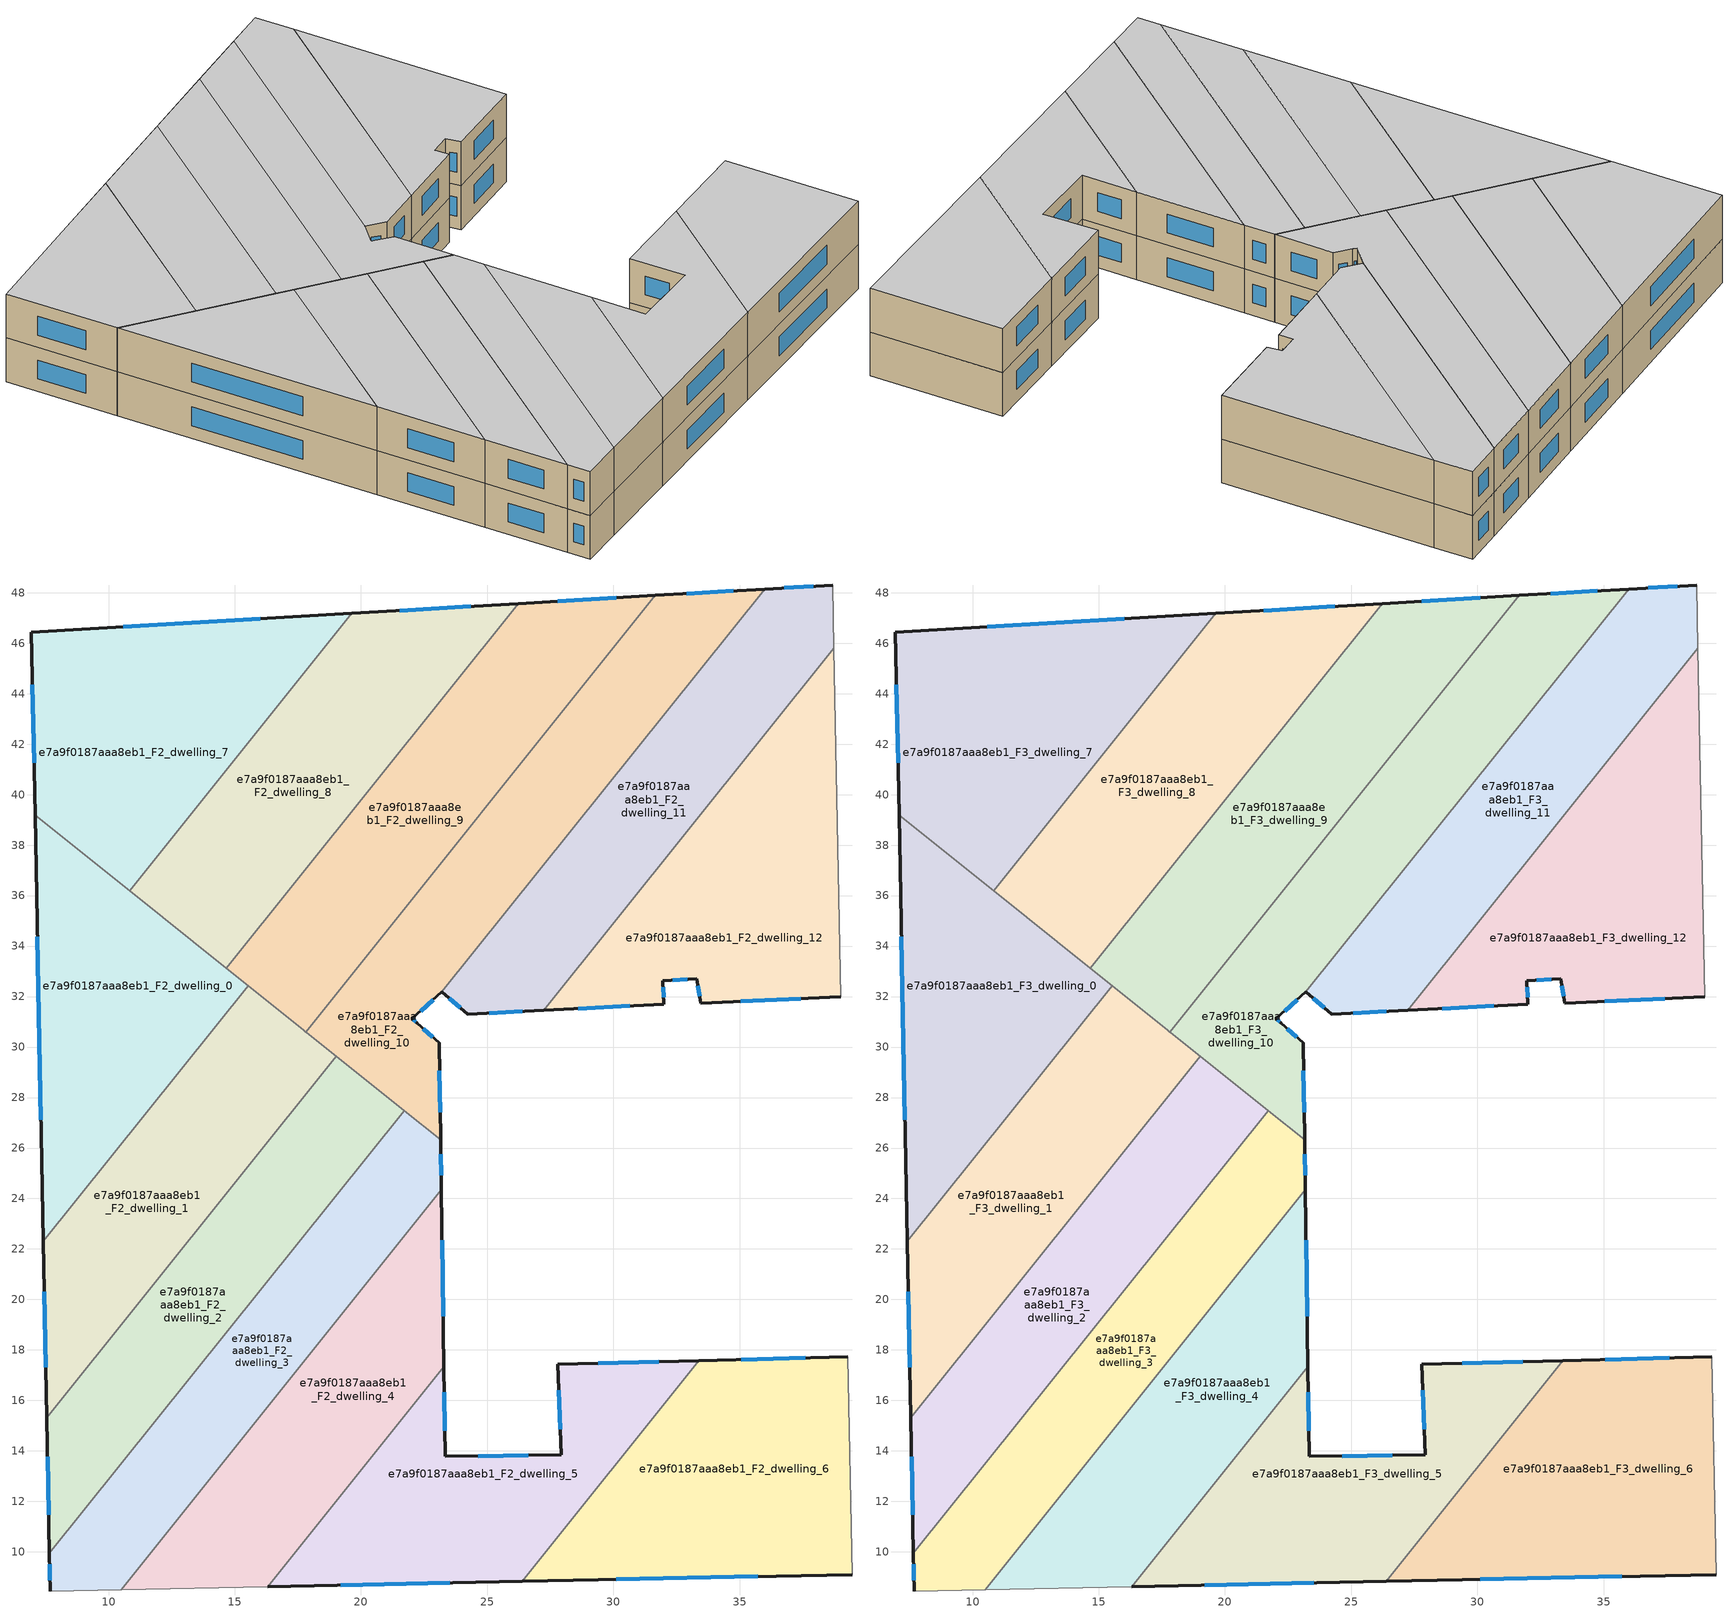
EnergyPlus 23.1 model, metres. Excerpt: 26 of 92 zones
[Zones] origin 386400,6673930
e7a9f0187aaa8eb1_F2_dwelling_0
 floor to e7a9f0187aaa8eb1_F1_dwelling_0 (EU_floor_Construction): 15.53,32.43 7.42,22.3 7.09,39.19 z6
 wall outside (EU_wall_Construction): 7.09,39.19 7.42,22.3 z6:9
 wall to e7a9f0187aaa8eb1_F2_dwelling_1 (EU_wall_Construction): 7.42,22.3 15.53,32.43 z6:9
 wall to e7a9f0187aaa8eb1_F2_dwelling_8 (EU_wall_Construction): 14.67,33.12 10.84,36.18 z6:9
 wall to e7a9f0187aaa8eb1_F2_dwelling_7 (EU_wall_Construction): 10.84,36.18 7.09,39.19 z6:9
 wall to e7a9f0187aaa8eb1_F2_dwelling_9 (EU_wall_Construction): 15.53,32.43 14.67,33.12 z6:9
 window (EU_Window_Construction): 7.18,34.36 7.33,27.13 z6.86:8.14
e7a9f0187aaa8eb1_F2_dwelling_1
 floor to e7a9f0187aaa8eb1_F1_dwelling_1 (EU_floor_Construction): 19.02,29.63 7.56,15.31 7.42,22.3 15.53,32.43 z6
 wall outside (EU_wall_Construction): 7.42,22.3 7.56,15.31 z6:9
 wall to e7a9f0187aaa8eb1_F2_dwelling_2 (EU_wall_Construction): 7.56,15.31 19.02,29.63 z6:9
 wall to e7a9f0187aaa8eb1_F2_dwelling_9 (EU_wall_Construction): 17.82,30.6 17.74,30.66 15.53,32.43 z6:9
 wall to e7a9f0187aaa8eb1_F2_dwelling_10 (EU_wall_Construction): 19.02,29.63 17.86,30.56 17.82,30.59 z6:9
 window (EU_Window_Construction): 7.46,20.3 7.52,17.31 z6.86:8.14
e7a9f0187aaa8eb1_F2_dwelling_10
 floor to e7a9f0187aaa8eb1_F1_dwelling_10 (EU_floor_Construction): 35.99,48.15 23.21,32.18 22.02,31.13 22.22,30.95 23.1,30.17 23.15,26.33 17.86,30.56 17.82,30.59 31.67,47.89 z6
 wall outside (EU_wall_Construction): 35.99,48.15 31.67,47.89 / 23.15,26.33 23.1,30.17 22.22,30.95 22.02,31.13 23.21,32.18 z6:9
 wall to e7a9f0187aaa8eb1_F2_dwelling_9 (EU_wall_Construction): 31.67,47.89 17.82,30.59 z6:9
 wall to e7a9f0187aaa8eb1_F2_dwelling_11 (EU_wall_Construction): 23.21,32.18 35.99,48.15 z6:9
 wall to e7a9f0187aaa8eb1_F2_dwelling_2 (EU_wall_Construction): 19.02,29.63 21.71,27.49 z6:9
 wall to e7a9f0187aaa8eb1_F2_dwelling_3 (EU_wall_Construction): 21.71,27.48 23.15,26.33 z6:9
 window (EU_Window_Construction): 34.76,48.07 32.9,47.96 / 22.36,31.43 22.87,31.88 / 22.16,31 22.08,31.07 / 22.85,30.39 22.47,30.72 / 23.14,27.42 23.11,29.07 z6.86:8.14
e7a9f0187aaa8eb1_F2_dwelling_11
 floor to e7a9f0187aaa8eb1_F1_dwelling_11 (EU_floor_Construction): 38.69,48.3 38.74,45.81 27.25,31.46 24.22,31.3 23.21,32.18 35.99,48.15 z6
 wall outside (EU_wall_Construction): 38.69,48.3 35.99,48.15 / 23.21,32.18 24.22,31.3 27.25,31.46 z6:9
 wall adiabatic (EU_wall_Construction): 38.74,45.81 38.69,48.3 z6:9
 wall to e7a9f0187aaa8eb1_F2_dwelling_12 (EU_wall_Construction): 27.25,31.46 38.74,45.81 z6:9
 window (EU_Window_Construction): 37.92,48.26 36.76,48.19 / 25.09,31.34 26.38,31.41 / 23.5,31.93 23.93,31.55 z6.86:8.14
e7a9f0187aaa8eb1_F2_dwelling_12
 floor to e7a9f0187aaa8eb1_F1_dwelling_12 (EU_floor_Construction): 38.74,45.81 39.01,31.98 33.46,31.74 33.3,32.7 31.97,32.63 32,31.7 27.25,31.46 z6
 wall outside (EU_wall_Construction): 27.25,31.46 32,31.7 31.97,32.63 33.3,32.7 33.46,31.74 39.01,31.98 z6:9
 wall adiabatic (EU_wall_Construction): 39.01,31.98 38.74,45.81 z6:9
 window (EU_Window_Construction): 28.61,31.53 30.64,31.63 / 35.05,31.81 37.42,31.91 / 33.35,32.43 33.42,32.02 / 32.35,32.65 32.92,32.68 / 31.99,31.97 31.98,32.36 z6.86:8.14
e7a9f0187aaa8eb1_F2_dwelling_2
 floor to e7a9f0187aaa8eb1_F1_dwelling_2 (EU_floor_Construction): 21.71,27.49 7.66,9.94 7.56,15.31 19.02,29.63 z6
 wall outside (EU_wall_Construction): 7.56,15.31 7.66,9.94 z6:9
 wall to e7a9f0187aaa8eb1_F2_dwelling_3 (EU_wall_Construction): 7.66,9.94 21.71,27.49 z6:9
 window (EU_Window_Construction): 7.59,13.77 7.63,11.47 z6.86:8.14
e7a9f0187aaa8eb1_F2_dwelling_3
 floor to e7a9f0187aaa8eb1_F1_dwelling_3 (EU_floor_Construction): 23.15,26.33 23.18,24.34 10.5,8.51 7.69,8.45 7.66,9.94 21.71,27.49 z6
 wall outside (EU_wall_Construction): 23.18,24.34 23.15,26.33 / 7.66,9.94 7.69,8.45 z6:9
 wall to e7a9f0187aaa8eb1_F2_dwelling_4 (EU_wall_Construction): 10.5,8.51 23.18,24.34 z6:9
 wall adiabatic (EU_wall_Construction): 7.69,8.45 10.5,8.51 z6:9
 window (EU_Window_Construction): 23.17,24.91 23.16,25.76 / 7.67,9.51 7.68,8.88 z6.86:8.14
e7a9f0187aaa8eb1_F2_dwelling_4
 floor to e7a9f0187aaa8eb1_F1_dwelling_4 (EU_floor_Construction): 23.18,24.34 23.29,17.34 16.31,8.63 10.5,8.51 z6
 wall outside (EU_wall_Construction): 23.29,17.34 23.18,24.34 z6:9
 wall to e7a9f0187aaa8eb1_F2_dwelling_5 (EU_wall_Construction): 16.31,8.63 23.29,17.34 z6:9
 wall adiabatic (EU_wall_Construction): 10.5,8.51 16.31,8.63 z6:9
 window (EU_Window_Construction): 23.26,19.34 23.21,22.34 z6.86:8.14
e7a9f0187aaa8eb1_F2_dwelling_5
 floor to e7a9f0187aaa8eb1_F1_dwelling_5 (EU_floor_Construction): 33.39,17.58 26.39,8.83 16.31,8.63 23.29,17.34 23.34,13.78 27.93,13.84 27.8,17.42 z6
 wall outside (EU_wall_Construction): 16.31,8.63 26.39,8.83 / 33.39,17.58 27.8,17.42 27.93,13.84 23.34,13.78 23.29,17.34 z6:9
 wall to e7a9f0187aaa8eb1_F2_dwelling_6 (EU_wall_Construction): 26.39,8.83 33.39,17.58 z6:9
 window (EU_Window_Construction): 19.19,8.69 23.51,8.77 / 23.33,14.8 23.3,16.32 / 26.62,13.82 24.65,13.8 / 27.84,16.4 27.89,14.86 / 31.79,17.53 29.4,17.47 z6.86:8.14
e7a9f0187aaa8eb1_F2_dwelling_6
 floor to e7a9f0187aaa8eb1_F1_dwelling_6 (EU_floor_Construction): 39.29,17.73 39.46,9.1 26.39,8.83 33.39,17.58 z6
 wall outside (EU_wall_Construction): 26.39,8.83 39.46,9.1 / 39.29,17.73 33.39,17.58 z6:9
 wall adiabatic (EU_wall_Construction): 39.46,9.1 39.29,17.73 z6:9
 window (EU_Window_Construction): 30.12,8.91 35.72,9.03 / 37.6,17.69 35.07,17.62 z6.86:8.14
e7a9f0187aaa8eb1_F2_dwelling_7
 floor to e7a9f0187aaa8eb1_F1_dwelling_7 (EU_floor_Construction): 19.65,47.18 10.84,36.18 7.09,39.19 6.95,46.43 z6
 wall outside (EU_wall_Construction): 19.65,47.18 6.95,46.43 7.09,39.19 z6:9
 wall to e7a9f0187aaa8eb1_F2_dwelling_8 (EU_wall_Construction): 10.84,36.18 19.65,47.18 z6:9
 window (EU_Window_Construction): 6.99,44.36 7.05,41.26 / 16.02,46.97 10.58,46.65 z6.86:8.14
e7a9f0187aaa8eb1_F2_dwelling_8
 floor to e7a9f0187aaa8eb1_F1_dwelling_8 (EU_floor_Construction): 26.24,47.57 14.67,33.12 10.84,36.18 19.65,47.18 z6
 wall outside (EU_wall_Construction): 26.24,47.57 19.65,47.18 z6:9
 wall to e7a9f0187aaa8eb1_F2_dwelling_9 (EU_wall_Construction): 14.67,33.12 26.24,47.57 z6:9
 window (EU_Window_Construction): 24.35,47.46 21.53,47.29 z6.86:8.14
e7a9f0187aaa8eb1_F2_dwelling_9
 floor to e7a9f0187aaa8eb1_F1_dwelling_9 (EU_floor_Construction): 31.67,47.89 17.82,30.59 17.74,30.66 14.67,33.12 26.24,47.57 z6
 wall outside (EU_wall_Construction): 31.67,47.89 26.24,47.57 z6:9
 window (EU_Window_Construction): 30.12,47.8 27.79,47.66 z6.86:8.14
e7a9f0187aaa8eb1_F3_dwelling_0
 floor to e7a9f0187aaa8eb1_F2_dwelling_0 (EU_floor_Construction): 15.53,32.43 7.42,22.3 7.09,39.19 z9
 wall outside (EU_wall_Construction): 7.09,39.19 7.42,22.3 z9:12
 wall to e7a9f0187aaa8eb1_F3_dwelling_1 (EU_wall_Construction): 7.42,22.3 15.53,32.43 z9:12
 wall to e7a9f0187aaa8eb1_F3_dwelling_8 (EU_wall_Construction): 14.67,33.12 10.84,36.18 z9:12
 wall to e7a9f0187aaa8eb1_F3_dwelling_7 (EU_wall_Construction): 10.84,36.18 7.09,39.19 z9:12
 wall to e7a9f0187aaa8eb1_F3_dwelling_9 (EU_wall_Construction): 15.53,32.43 14.67,33.12 z9:12
 window (EU_Window_Construction): 7.18,34.36 7.33,27.13 z9.86:11.14
 ceiling to e7a9f0187aaa8eb1_F4_dwelling_0 (EU_floor_Construction): 7.42,22.3 15.53,32.43 7.09,39.19 z12
e7a9f0187aaa8eb1_F3_dwelling_1
 floor to e7a9f0187aaa8eb1_F2_dwelling_1 (EU_floor_Construction): 19.02,29.63 7.56,15.31 7.42,22.3 15.53,32.43 z9
 wall outside (EU_wall_Construction): 7.42,22.3 7.56,15.31 z9:12
 wall to e7a9f0187aaa8eb1_F3_dwelling_2 (EU_wall_Construction): 7.56,15.31 19.02,29.63 z9:12
 wall to e7a9f0187aaa8eb1_F3_dwelling_9 (EU_wall_Construction): 17.82,30.6 17.74,30.66 15.53,32.43 z9:12
 wall to e7a9f0187aaa8eb1_F3_dwelling_10 (EU_wall_Construction): 19.02,29.63 17.86,30.56 17.82,30.59 z9:12
 window (EU_Window_Construction): 7.46,20.3 7.52,17.31 z9.86:11.14
 ceiling to e7a9f0187aaa8eb1_F4_dwelling_1 (EU_floor_Construction): 7.56,15.31 19.02,29.63 15.53,32.43 7.42,22.3 z12
e7a9f0187aaa8eb1_F3_dwelling_10
 floor to e7a9f0187aaa8eb1_F2_dwelling_10 (EU_floor_Construction): 35.99,48.15 23.21,32.18 22.02,31.13 22.22,30.95 23.1,30.17 23.15,26.33 17.86,30.56 17.82,30.59 31.67,47.89 z9
 wall outside (EU_wall_Construction): 35.99,48.15 31.67,47.89 / 23.15,26.33 23.1,30.17 22.22,30.95 22.02,31.13 23.21,32.18 z9:12
 wall to e7a9f0187aaa8eb1_F3_dwelling_9 (EU_wall_Construction): 31.67,47.89 17.82,30.59 z9:12
 wall to e7a9f0187aaa8eb1_F3_dwelling_11 (EU_wall_Construction): 23.21,32.18 35.99,48.15 z9:12
 wall to e7a9f0187aaa8eb1_F3_dwelling_2 (EU_wall_Construction): 19.02,29.63 21.71,27.49 z9:12
 wall to e7a9f0187aaa8eb1_F3_dwelling_3 (EU_wall_Construction): 21.71,27.48 23.15,26.33 z9:12
 window (EU_Window_Construction): 34.76,48.07 32.9,47.96 / 22.36,31.43 22.87,31.88 / 22.16,31 22.08,31.07 / 22.85,30.39 22.47,30.72 / 23.14,27.42 23.11,29.07 z9.86:11.14
 ceiling to e7a9f0187aaa8eb1_F4_dwelling_10 (EU_floor_Construction): 23.15,26.33 23.1,30.17 22.22,30.95 22.02,31.13 23.21,32.18 35.99,48.15 31.67,47.89 17.82,30.59 17.86,30.56 z12
e7a9f0187aaa8eb1_F3_dwelling_11
 floor to e7a9f0187aaa8eb1_F2_dwelling_11 (EU_floor_Construction): 38.69,48.3 38.74,45.81 27.25,31.46 24.22,31.3 23.21,32.18 35.99,48.15 z9
 wall outside (EU_wall_Construction): 38.69,48.3 35.99,48.15 / 23.21,32.18 24.22,31.3 27.25,31.46 z9:12
 wall adiabatic (EU_wall_Construction): 38.74,45.81 38.69,48.3 z9:12
 wall to e7a9f0187aaa8eb1_F3_dwelling_12 (EU_wall_Construction): 27.25,31.46 38.74,45.81 z9:12
 window (EU_Window_Construction): 37.92,48.26 36.76,48.19 / 25.09,31.34 26.38,31.41 / 23.5,31.93 23.93,31.55 z9.86:11.14
 ceiling to e7a9f0187aaa8eb1_F4_dwelling_11 (EU_floor_Construction): 27.25,31.46 38.74,45.81 38.69,48.3 35.99,48.15 23.21,32.18 24.22,31.3 z12
e7a9f0187aaa8eb1_F3_dwelling_12
 floor to e7a9f0187aaa8eb1_F2_dwelling_12 (EU_floor_Construction): 38.74,45.81 39.01,31.98 33.46,31.74 33.3,32.7 31.97,32.63 32,31.7 27.25,31.46 z9
 wall outside (EU_wall_Construction): 27.25,31.46 32,31.7 31.97,32.63 33.3,32.7 33.46,31.74 39.01,31.98 z9:12
 wall adiabatic (EU_wall_Construction): 39.01,31.98 38.74,45.81 z9:12
 window (EU_Window_Construction): 28.61,31.53 30.64,31.63 / 35.05,31.81 37.42,31.91 / 33.35,32.43 33.42,32.02 / 32.35,32.65 32.92,32.68 / 31.99,31.97 31.98,32.36 z9.86:11.14
 ceiling to e7a9f0187aaa8eb1_F4_dwelling_12 (EU_floor_Construction): 39.01,31.98 38.74,45.81 27.25,31.46 32,31.7 31.97,32.63 33.3,32.7 33.46,31.74 z12
e7a9f0187aaa8eb1_F3_dwelling_2
 floor to e7a9f0187aaa8eb1_F2_dwelling_2 (EU_floor_Construction): 21.71,27.49 7.66,9.94 7.56,15.31 19.02,29.63 z9
 wall outside (EU_wall_Construction): 7.56,15.31 7.66,9.94 z9:12
 wall to e7a9f0187aaa8eb1_F3_dwelling_3 (EU_wall_Construction): 7.66,9.94 21.71,27.49 z9:12
 window (EU_Window_Construction): 7.59,13.77 7.63,11.47 z9.86:11.14
 ceiling to e7a9f0187aaa8eb1_F4_dwelling_2 (EU_floor_Construction): 7.66,9.94 21.71,27.49 19.02,29.63 7.56,15.31 z12
e7a9f0187aaa8eb1_F3_dwelling_3
 floor to e7a9f0187aaa8eb1_F2_dwelling_3 (EU_floor_Construction): 23.15,26.33 23.18,24.34 10.5,8.51 7.69,8.45 7.66,9.94 21.71,27.49 z9
 wall outside (EU_wall_Construction): 23.18,24.34 23.15,26.33 / 7.66,9.94 7.69,8.45 z9:12
 wall to e7a9f0187aaa8eb1_F3_dwelling_4 (EU_wall_Construction): 10.5,8.51 23.18,24.34 z9:12
 wall adiabatic (EU_wall_Construction): 7.69,8.45 10.5,8.51 z9:12
 window (EU_Window_Construction): 23.17,24.91 23.16,25.76 / 7.67,9.51 7.68,8.88 z9.86:11.14
 ceiling to e7a9f0187aaa8eb1_F4_dwelling_3 (EU_floor_Construction): 10.5,8.51 23.18,24.34 23.15,26.33 21.71,27.49 7.66,9.94 7.69,8.45 z12
e7a9f0187aaa8eb1_F3_dwelling_4
 floor to e7a9f0187aaa8eb1_F2_dwelling_4 (EU_floor_Construction): 23.18,24.34 23.29,17.34 16.31,8.63 10.5,8.51 z9
 wall outside (EU_wall_Construction): 23.29,17.34 23.18,24.34 z9:12
 wall to e7a9f0187aaa8eb1_F3_dwelling_5 (EU_wall_Construction): 16.31,8.63 23.29,17.34 z9:12
 wall adiabatic (EU_wall_Construction): 10.5,8.51 16.31,8.63 z9:12
 window (EU_Window_Construction): 23.26,19.34 23.21,22.34 z9.86:11.14
 ceiling to e7a9f0187aaa8eb1_F4_dwelling_4 (EU_floor_Construction): 16.31,8.63 23.29,17.34 23.18,24.34 10.5,8.51 z12
e7a9f0187aaa8eb1_F3_dwelling_5
 floor to e7a9f0187aaa8eb1_F2_dwelling_5 (EU_floor_Construction): 33.39,17.58 26.39,8.83 16.31,8.63 23.29,17.34 23.34,13.78 27.93,13.84 27.8,17.42 z9
 wall outside (EU_wall_Construction): 16.31,8.63 26.39,8.83 / 33.39,17.58 27.8,17.42 27.93,13.84 23.34,13.78 23.29,17.34 z9:12
 wall to e7a9f0187aaa8eb1_F3_dwelling_6 (EU_wall_Construction): 26.39,8.83 33.39,17.58 z9:12
 window (EU_Window_Construction): 19.19,8.69 23.51,8.77 / 23.33,14.8 23.3,16.32 / 26.62,13.82 24.65,13.8 / 27.84,16.4 27.89,14.86 / 31.79,17.53 29.4,17.47 z9.86:11.14
 ceiling to e7a9f0187aaa8eb1_F4_dwelling_5 (EU_floor_Construction): 26.39,8.83 33.39,17.58 27.8,17.42 27.93,13.84 23.34,13.78 23.29,17.34 16.31,8.63 z12
e7a9f0187aaa8eb1_F3_dwelling_6
 floor to e7a9f0187aaa8eb1_F2_dwelling_6 (EU_floor_Construction): 39.29,17.73 39.46,9.1 26.39,8.83 33.39,17.58 z9
 wall outside (EU_wall_Construction): 26.39,8.83 39.46,9.1 / 39.29,17.73 33.39,17.58 z9:12
 wall adiabatic (EU_wall_Construction): 39.46,9.1 39.29,17.73 z9:12
 window (EU_Window_Construction): 30.12,8.91 35.72,9.03 / 37.6,17.69 35.07,17.62 z9.86:11.14
 ceiling to e7a9f0187aaa8eb1_F4_dwelling_6 (EU_floor_Construction): 39.46,9.1 39.29,17.73 33.39,17.58 26.39,8.83 z12
e7a9f0187aaa8eb1_F3_dwelling_7
 floor to e7a9f0187aaa8eb1_F2_dwelling_7 (EU_floor_Construction): 19.65,47.18 10.84,36.18 7.09,39.19 6.95,46.43 z9
 wall outside (EU_wall_Construction): 19.65,47.18 6.95,46.43 7.09,39.19 z9:12
 wall to e7a9f0187aaa8eb1_F3_dwelling_8 (EU_wall_Construction): 10.84,36.18 19.65,47.18 z9:12
 window (EU_Window_Construction): 6.99,44.36 7.05,41.26 / 16.02,46.97 10.58,46.65 z9.86:11.14
 ceiling to e7a9f0187aaa8eb1_F4_dwelling_7 (EU_floor_Construction): 10.84,36.18 19.65,47.18 6.95,46.43 7.09,39.19 z12
e7a9f0187aaa8eb1_F3_dwelling_8
 floor to e7a9f0187aaa8eb1_F2_dwelling_8 (EU_floor_Construction): 26.24,47.57 14.67,33.12 10.84,36.18 19.65,47.18 z9
 wall outside (EU_wall_Construction): 26.24,47.57 19.65,47.18 z9:12
 wall to e7a9f0187aaa8eb1_F3_dwelling_9 (EU_wall_Construction): 14.67,33.12 26.24,47.57 z9:12
 window (EU_Window_Construction): 24.35,47.46 21.53,47.29 z9.86:11.14
 ceiling to e7a9f0187aaa8eb1_F4_dwelling_8 (EU_floor_Construction): 14.67,33.12 26.24,47.57 19.65,47.18 10.84,36.18 z12
e7a9f0187aaa8eb1_F3_dwelling_9
 floor to e7a9f0187aaa8eb1_F2_dwelling_9 (EU_floor_Construction): 31.67,47.89 17.82,30.59 17.74,30.66 14.67,33.12 26.24,47.57 z9
 wall outside (EU_wall_Construction): 31.67,47.89 26.24,47.57 z9:12
 window (EU_Window_Construction): 30.12,47.8 27.79,47.66 z9.86:11.14
 ceiling to e7a9f0187aaa8eb1_F4_dwelling_9 (EU_floor_Construction): 17.82,30.59 31.67,47.89 26.24,47.57 14.67,33.12 17.74,30.66 z12
[Building]
EU S2 Campaign: North Axis=0; Terrain=City; Solar Distribution=FullExterior
[Site:Location]
Helsinki-Vantaa.AP: Latitude=60.317; Longitude=24.963; Time Zone=2; Elevation=54.6
[SizingPeriod:WeatherFileDays]
AnnualSizingPeriod: Begin Month=1; Begin Day of Month=1; End Month=12; End Day of Month=31; Day of Week for Start Day=Monday; Use Weather File Daylight Saving Period=No; Use Weather File Rain and Snow Indicators=No
[MATERIAL]
EU_InternalMass_Material: Roughness=MediumRough; Thickness=0.1; Conductivity=1; Density=1800; Specific Heat=900; Thermal Absorptance=0.9; Solar Absorptance=0.7; Visible Absorptance=0.7
[MATERIAL:NOMASS] Roughness=MediumRough; Thermal Absorptance=0.9; Solar Absorptance=0.7; Visible Absorptance=0.7
Name | Thermal Resistance
EU_wall_NoMass | 1.10183
EU_floor_NoMass | 1.70606
[WINDOWMATERIAL:SIMPLEGLAZINGSYSTEM]
EU_Window_SimpleGlazing: UFactor=3.11035; Solar Heat Gain Coefficient=0.8; Visible Transmittance=0.8
[CONSTRUCTION]
EU_wall_Construction: EU_wall_NoMass
EU_floor_Construction: EU_floor_NoMass
EU_Window_Construction: EU_Window_SimpleGlazing
EU_InternalMass_Construction: EU_InternalMass_Material
[ZONE] Type=1; Multiplier=1; Ceiling Height=autocalculate; Floor Area=autocalculate; Part of Total Floor Area=Yes
Name | Volume
e7a9f0187aaa8eb1_F2_dwelling_0; e7a9f0187aaa8eb1_F3_dwelling_0 | 210.416
e7a9f0187aaa8eb1_F2_dwelling_1; e7a9f0187aaa8eb1_F3_dwelling_1 | 210.393
e7a9f0187aaa8eb1_F2_dwelling_10; e7a9f0187aaa8eb1_F3_dwelling_10 | 248.413
e7a9f0187aaa8eb1_F2_dwelling_11; e7a9f0187aaa8eb1_F3_dwelling_11 | 224.446
e7a9f0187aaa8eb1_F2_dwelling_12; e7a9f0187aaa8eb1_F3_dwelling_12 | 239.722
e7a9f0187aaa8eb1_F2_dwelling_2; e7a9f0187aaa8eb1_F3_dwelling_2 | 210.441
e7a9f0187aaa8eb1_F2_dwelling_3; e7a9f0187aaa8eb1_F3_dwelling_3 | 210.337
e7a9f0187aaa8eb1_F2_dwelling_4; e7a9f0187aaa8eb1_F3_dwelling_4 | 210.442
e7a9f0187aaa8eb1_F2_dwelling_5; e7a9f0187aaa8eb1_F3_dwelling_5 | 210.401
e7a9f0187aaa8eb1_F2_dwelling_6; e7a9f0187aaa8eb1_F3_dwelling_6 | 244.841
e7a9f0187aaa8eb1_F2_dwelling_7; e7a9f0187aaa8eb1_F3_dwelling_7 | 239.71
e7a9f0187aaa8eb1_F2_dwelling_8; e7a9f0187aaa8eb1_F3_dwelling_8 | 239.759
e7a9f0187aaa8eb1_F2_dwelling_9; e7a9f0187aaa8eb1_F3_dwelling_9 | 246.39
[INTERNALMASS] Construction=EU_InternalMass_Construction
Name | Zone or ZoneList | Surface Area
e7a9f0187aaa8eb1_F2_dwelling_0_EU_InternalMass | e7a9f0187aaa8eb1_F2_dwelling_0 | 70.139
e7a9f0187aaa8eb1_F2_dwelling_1_EU_InternalMass | e7a9f0187aaa8eb1_F2_dwelling_1 | 70.1312
e7a9f0187aaa8eb1_F2_dwelling_2_EU_InternalMass | e7a9f0187aaa8eb1_F2_dwelling_2 | 70.1471
e7a9f0187aaa8eb1_F2_dwelling_3_EU_InternalMass | e7a9f0187aaa8eb1_F2_dwelling_3 | 70.1124
e7a9f0187aaa8eb1_F2_dwelling_4_EU_InternalMass | e7a9f0187aaa8eb1_F2_dwelling_4 | 70.1472
e7a9f0187aaa8eb1_F2_dwelling_5_EU_InternalMass | e7a9f0187aaa8eb1_F2_dwelling_5 | 70.1334
e7a9f0187aaa8eb1_F2_dwelling_6_EU_InternalMass | e7a9f0187aaa8eb1_F2_dwelling_6 | 81.6139
e7a9f0187aaa8eb1_F2_dwelling_7_EU_InternalMass | e7a9f0187aaa8eb1_F2_dwelling_7 | 79.9035
e7a9f0187aaa8eb1_F2_dwelling_8_EU_InternalMass | e7a9f0187aaa8eb1_F2_dwelling_8 | 79.9198
e7a9f0187aaa8eb1_F2_dwelling_9_EU_InternalMass | e7a9f0187aaa8eb1_F2_dwelling_9 | 82.1345
e7a9f0187aaa8eb1_F2_dwelling_10_EU_InternalMass | e7a9f0187aaa8eb1_F2_dwelling_10 | 82.8001
e7a9f0187aaa8eb1_F2_dwelling_11_EU_InternalMass | e7a9f0187aaa8eb1_F2_dwelling_11 | 74.8151
e7a9f0187aaa8eb1_F2_dwelling_12_EU_InternalMass | e7a9f0187aaa8eb1_F2_dwelling_12 | 79.9078
e7a9f0187aaa8eb1_F3_dwelling_0_EU_InternalMass | e7a9f0187aaa8eb1_F3_dwelling_0 | 70.139
e7a9f0187aaa8eb1_F3_dwelling_1_EU_InternalMass | e7a9f0187aaa8eb1_F3_dwelling_1 | 70.1312
e7a9f0187aaa8eb1_F3_dwelling_2_EU_InternalMass | e7a9f0187aaa8eb1_F3_dwelling_2 | 70.1471
e7a9f0187aaa8eb1_F3_dwelling_3_EU_InternalMass | e7a9f0187aaa8eb1_F3_dwelling_3 | 70.1124
e7a9f0187aaa8eb1_F3_dwelling_4_EU_InternalMass | e7a9f0187aaa8eb1_F3_dwelling_4 | 70.1472
e7a9f0187aaa8eb1_F3_dwelling_5_EU_InternalMass | e7a9f0187aaa8eb1_F3_dwelling_5 | 70.1334
e7a9f0187aaa8eb1_F3_dwelling_6_EU_InternalMass | e7a9f0187aaa8eb1_F3_dwelling_6 | 81.6139
e7a9f0187aaa8eb1_F3_dwelling_7_EU_InternalMass | e7a9f0187aaa8eb1_F3_dwelling_7 | 79.9035
e7a9f0187aaa8eb1_F3_dwelling_8_EU_InternalMass | e7a9f0187aaa8eb1_F3_dwelling_8 | 79.9198
e7a9f0187aaa8eb1_F3_dwelling_9_EU_InternalMass | e7a9f0187aaa8eb1_F3_dwelling_9 | 82.1345
e7a9f0187aaa8eb1_F3_dwelling_10_EU_InternalMass | e7a9f0187aaa8eb1_F3_dwelling_10 | 82.8001
e7a9f0187aaa8eb1_F3_dwelling_11_EU_InternalMass | e7a9f0187aaa8eb1_F3_dwelling_11 | 74.8151
e7a9f0187aaa8eb1_F3_dwelling_12_EU_InternalMass | e7a9f0187aaa8eb1_F3_dwelling_12 | 79.9078
[OTHEREQUIPMENT] Fuel Type=Electricity; Design Level Calculation Method=Watts/Area; Power per Zone Floor Area=1; Fraction Latent=0; Fraction Radiant=0; Fraction Lost=0; Carbon Dioxide Generation Rate=0; EndUse Subcategory=EU_Step8_InternalGains
Name | Zone or ZoneList or Space or SpaceList | Schedule
EU_Step8_InternalGain_e7a9f0187aaa8eb1_F2_dwelling_0_f000 | e7a9f0187aaa8eb1_F2_dwelling_0 | EU_Step8_GainSchedule_e7a9f0187aaa8eb1_F2_dwelling_0_f000
EU_Step8_InternalGain_e7a9f0187aaa8eb1_F2_dwelling_1_f000 | e7a9f0187aaa8eb1_F2_dwelling_1 | EU_Step8_GainSchedule_e7a9f0187aaa8eb1_F2_dwelling_1_f000
EU_Step8_InternalGain_e7a9f0187aaa8eb1_F2_dwelling_2_f000 | e7a9f0187aaa8eb1_F2_dwelling_2 | EU_Step8_GainSchedule_e7a9f0187aaa8eb1_F2_dwelling_2_f000
EU_Step8_InternalGain_e7a9f0187aaa8eb1_F2_dwelling_3_f000 | e7a9f0187aaa8eb1_F2_dwelling_3 | EU_Step8_GainSchedule_e7a9f0187aaa8eb1_F2_dwelling_3_f000
EU_Step8_InternalGain_e7a9f0187aaa8eb1_F2_dwelling_4_f000 | e7a9f0187aaa8eb1_F2_dwelling_4 | EU_Step8_GainSchedule_e7a9f0187aaa8eb1_F2_dwelling_4_f000
EU_Step8_InternalGain_e7a9f0187aaa8eb1_F2_dwelling_5_f000 | e7a9f0187aaa8eb1_F2_dwelling_5 | EU_Step8_GainSchedule_e7a9f0187aaa8eb1_F2_dwelling_5_f000
EU_Step8_InternalGain_e7a9f0187aaa8eb1_F2_dwelling_6_f000 | e7a9f0187aaa8eb1_F2_dwelling_6 | EU_Step8_GainSchedule_e7a9f0187aaa8eb1_F2_dwelling_6_f000
EU_Step8_InternalGain_e7a9f0187aaa8eb1_F2_dwelling_7_f000 | e7a9f0187aaa8eb1_F2_dwelling_7 | EU_Step8_GainSchedule_e7a9f0187aaa8eb1_F2_dwelling_7_f000
EU_Step8_InternalGain_e7a9f0187aaa8eb1_F2_dwelling_8_f000 | e7a9f0187aaa8eb1_F2_dwelling_8 | EU_Step8_GainSchedule_e7a9f0187aaa8eb1_F2_dwelling_8_f000
EU_Step8_InternalGain_e7a9f0187aaa8eb1_F2_dwelling_9_f000 | e7a9f0187aaa8eb1_F2_dwelling_9 | EU_Step8_GainSchedule_e7a9f0187aaa8eb1_F2_dwelling_9_f000
EU_Step8_InternalGain_e7a9f0187aaa8eb1_F2_dwelling_10_f000 | e7a9f0187aaa8eb1_F2_dwelling_10 | EU_Step8_GainSchedule_e7a9f0187aaa8eb1_F2_dwelling_10_f000
EU_Step8_InternalGain_e7a9f0187aaa8eb1_F2_dwelling_11_f000 | e7a9f0187aaa8eb1_F2_dwelling_11 | EU_Step8_GainSchedule_e7a9f0187aaa8eb1_F2_dwelling_11_f000
EU_Step8_InternalGain_e7a9f0187aaa8eb1_F2_dwelling_12_f000 | e7a9f0187aaa8eb1_F2_dwelling_12 | EU_Step8_GainSchedule_e7a9f0187aaa8eb1_F2_dwelling_12_f000
EU_Step8_InternalGain_e7a9f0187aaa8eb1_F3_dwelling_0_f000 | e7a9f0187aaa8eb1_F3_dwelling_0 | EU_Step8_GainSchedule_e7a9f0187aaa8eb1_F3_dwelling_0_f000
EU_Step8_InternalGain_e7a9f0187aaa8eb1_F3_dwelling_1_f000 | e7a9f0187aaa8eb1_F3_dwelling_1 | EU_Step8_GainSchedule_e7a9f0187aaa8eb1_F3_dwelling_1_f000
EU_Step8_InternalGain_e7a9f0187aaa8eb1_F3_dwelling_2_f000 | e7a9f0187aaa8eb1_F3_dwelling_2 | EU_Step8_GainSchedule_e7a9f0187aaa8eb1_F3_dwelling_2_f000
EU_Step8_InternalGain_e7a9f0187aaa8eb1_F3_dwelling_3_f000 | e7a9f0187aaa8eb1_F3_dwelling_3 | EU_Step8_GainSchedule_e7a9f0187aaa8eb1_F3_dwelling_3_f000
EU_Step8_InternalGain_e7a9f0187aaa8eb1_F3_dwelling_4_f000 | e7a9f0187aaa8eb1_F3_dwelling_4 | EU_Step8_GainSchedule_e7a9f0187aaa8eb1_F3_dwelling_4_f000
EU_Step8_InternalGain_e7a9f0187aaa8eb1_F3_dwelling_5_f000 | e7a9f0187aaa8eb1_F3_dwelling_5 | EU_Step8_GainSchedule_e7a9f0187aaa8eb1_F3_dwelling_5_f000
EU_Step8_InternalGain_e7a9f0187aaa8eb1_F3_dwelling_6_f000 | e7a9f0187aaa8eb1_F3_dwelling_6 | EU_Step8_GainSchedule_e7a9f0187aaa8eb1_F3_dwelling_6_f000
EU_Step8_InternalGain_e7a9f0187aaa8eb1_F3_dwelling_7_f000 | e7a9f0187aaa8eb1_F3_dwelling_7 | EU_Step8_GainSchedule_e7a9f0187aaa8eb1_F3_dwelling_7_f000
EU_Step8_InternalGain_e7a9f0187aaa8eb1_F3_dwelling_8_f000 | e7a9f0187aaa8eb1_F3_dwelling_8 | EU_Step8_GainSchedule_e7a9f0187aaa8eb1_F3_dwelling_8_f000
EU_Step8_InternalGain_e7a9f0187aaa8eb1_F3_dwelling_9_f000 | e7a9f0187aaa8eb1_F3_dwelling_9 | EU_Step8_GainSchedule_e7a9f0187aaa8eb1_F3_dwelling_9_f000
EU_Step8_InternalGain_e7a9f0187aaa8eb1_F3_dwelling_10_f000 | e7a9f0187aaa8eb1_F3_dwelling_10 | EU_Step8_GainSchedule_e7a9f0187aaa8eb1_F3_dwelling_10_f000
EU_Step8_InternalGain_e7a9f0187aaa8eb1_F3_dwelling_11_f000 | e7a9f0187aaa8eb1_F3_dwelling_11 | EU_Step8_GainSchedule_e7a9f0187aaa8eb1_F3_dwelling_11_f000
EU_Step8_InternalGain_e7a9f0187aaa8eb1_F3_dwelling_12_f000 | e7a9f0187aaa8eb1_F3_dwelling_12 | EU_Step8_GainSchedule_e7a9f0187aaa8eb1_F3_dwelling_12_f000
[ZONEVENTILATION:DESIGNFLOWRATE] Schedule=EU_AlwaysOn; Design Flow Rate Calculation Method=AirChanges/Hour; Air Changes per Hour=0.756316; Ventilation Type=Natural; Fan Pressure Rise=0; Fan Total Efficiency=1; Constant Term Coefficient=1; Temperature Term Coefficient=0; Velocity Term Coefficient=0; Velocity Squared Term Coefficient=0; Minimum Indoor Temperature=-100; Maximum Indoor Temperature=100; Delta Temperature=-100; Minimum Outdoor Temperature=-100; Maximum Outdoor Temperature=100; Maximum Wind Speed=40
Name | Zone or ZoneList or Space or SpaceList
EU_ConstantAir_e7a9f0187aaa8eb1_F2_dwelling_0 | e7a9f0187aaa8eb1_F2_dwelling_0
EU_ConstantAir_e7a9f0187aaa8eb1_F2_dwelling_1 | e7a9f0187aaa8eb1_F2_dwelling_1
EU_ConstantAir_e7a9f0187aaa8eb1_F2_dwelling_2 | e7a9f0187aaa8eb1_F2_dwelling_2
EU_ConstantAir_e7a9f0187aaa8eb1_F2_dwelling_3 | e7a9f0187aaa8eb1_F2_dwelling_3
EU_ConstantAir_e7a9f0187aaa8eb1_F2_dwelling_4 | e7a9f0187aaa8eb1_F2_dwelling_4
EU_ConstantAir_e7a9f0187aaa8eb1_F2_dwelling_5 | e7a9f0187aaa8eb1_F2_dwelling_5
EU_ConstantAir_e7a9f0187aaa8eb1_F2_dwelling_6 | e7a9f0187aaa8eb1_F2_dwelling_6
EU_ConstantAir_e7a9f0187aaa8eb1_F2_dwelling_7 | e7a9f0187aaa8eb1_F2_dwelling_7
EU_ConstantAir_e7a9f0187aaa8eb1_F2_dwelling_8 | e7a9f0187aaa8eb1_F2_dwelling_8
EU_ConstantAir_e7a9f0187aaa8eb1_F2_dwelling_9 | e7a9f0187aaa8eb1_F2_dwelling_9
EU_ConstantAir_e7a9f0187aaa8eb1_F2_dwelling_10 | e7a9f0187aaa8eb1_F2_dwelling_10
EU_ConstantAir_e7a9f0187aaa8eb1_F2_dwelling_11 | e7a9f0187aaa8eb1_F2_dwelling_11
EU_ConstantAir_e7a9f0187aaa8eb1_F2_dwelling_12 | e7a9f0187aaa8eb1_F2_dwelling_12
EU_ConstantAir_e7a9f0187aaa8eb1_F3_dwelling_0 | e7a9f0187aaa8eb1_F3_dwelling_0
EU_ConstantAir_e7a9f0187aaa8eb1_F3_dwelling_1 | e7a9f0187aaa8eb1_F3_dwelling_1
EU_ConstantAir_e7a9f0187aaa8eb1_F3_dwelling_2 | e7a9f0187aaa8eb1_F3_dwelling_2
EU_ConstantAir_e7a9f0187aaa8eb1_F3_dwelling_3 | e7a9f0187aaa8eb1_F3_dwelling_3
EU_ConstantAir_e7a9f0187aaa8eb1_F3_dwelling_4 | e7a9f0187aaa8eb1_F3_dwelling_4
EU_ConstantAir_e7a9f0187aaa8eb1_F3_dwelling_5 | e7a9f0187aaa8eb1_F3_dwelling_5
EU_ConstantAir_e7a9f0187aaa8eb1_F3_dwelling_6 | e7a9f0187aaa8eb1_F3_dwelling_6
EU_ConstantAir_e7a9f0187aaa8eb1_F3_dwelling_7 | e7a9f0187aaa8eb1_F3_dwelling_7
EU_ConstantAir_e7a9f0187aaa8eb1_F3_dwelling_8 | e7a9f0187aaa8eb1_F3_dwelling_8
EU_ConstantAir_e7a9f0187aaa8eb1_F3_dwelling_9 | e7a9f0187aaa8eb1_F3_dwelling_9
EU_ConstantAir_e7a9f0187aaa8eb1_F3_dwelling_10 | e7a9f0187aaa8eb1_F3_dwelling_10
EU_ConstantAir_e7a9f0187aaa8eb1_F3_dwelling_11 | e7a9f0187aaa8eb1_F3_dwelling_11
EU_ConstantAir_e7a9f0187aaa8eb1_F3_dwelling_12 | e7a9f0187aaa8eb1_F3_dwelling_12
[HVACTEMPLATE:THERMOSTAT] Constant Heating Setpoint=20; Constant Cooling Setpoint=50
EU_HeatOnly_e7a9f0187aaa8eb1_F1_dwelling_0; EU_HeatOnly_e7a9f0187aaa8eb1_F1_dwelling_1; EU_HeatOnly_e7a9f0187aaa8eb1_F1_dwelling_2; EU_HeatOnly_e7a9f0187aaa8eb1_F1_dwelling_3; EU_HeatOnly_e7a9f0187aaa8eb1_F1_dwelling_4; EU_HeatOnly_e7a9f0187aaa8eb1_F1_dwelling_5; EU_HeatOnly_e7a9f0187aaa8eb1_F1_dwelling_6; EU_HeatOnly_e7a9f0187aaa8eb1_F1_dwelling_7; EU_HeatOnly_e7a9f0187aaa8eb1_F1_dwelling_8; EU_HeatOnly_e7a9f0187aaa8eb1_F1_dwelling_9; EU_HeatOnly_e7a9f0187aaa8eb1_F1_dwelling_10; EU_HeatOnly_e7a9f0187aaa8eb1_F1_dwelling_11; EU_HeatOnly_e7a9f0187aaa8eb1_F1_dwelling_12; EU_HeatOnly_e7a9f0187aaa8eb1_F2_dwelling_0; EU_HeatOnly_e7a9f0187aaa8eb1_F2_dwelling_1; EU_HeatOnly_e7a9f0187aaa8eb1_F2_dwelling_2; EU_HeatOnly_e7a9f0187aaa8eb1_F2_dwelling_3; EU_HeatOnly_e7a9f0187aaa8eb1_F2_dwelling_4; EU_HeatOnly_e7a9f0187aaa8eb1_F2_dwelling_5; EU_HeatOnly_e7a9f0187aaa8eb1_F2_dwelling_6; EU_HeatOnly_e7a9f0187aaa8eb1_F2_dwelling_7; EU_HeatOnly_e7a9f0187aaa8eb1_F2_dwelling_8; EU_HeatOnly_e7a9f0187aaa8eb1_F2_dwelling_9; EU_HeatOnly_e7a9f0187aaa8eb1_F2_dwelling_10; EU_HeatOnly_e7a9f0187aaa8eb1_F2_dwelling_11; EU_HeatOnly_e7a9f0187aaa8eb1_F2_dwelling_12; EU_HeatOnly_e7a9f0187aaa8eb1_F3_dwelling_0; EU_HeatOnly_e7a9f0187aaa8eb1_F3_dwelling_1; EU_HeatOnly_e7a9f0187aaa8eb1_F3_dwelling_2; EU_HeatOnly_e7a9f0187aaa8eb1_F3_dwelling_3; EU_HeatOnly_e7a9f0187aaa8eb1_F3_dwelling_4; EU_HeatOnly_e7a9f0187aaa8eb1_F3_dwelling_5; EU_HeatOnly_e7a9f0187aaa8eb1_F3_dwelling_6; EU_HeatOnly_e7a9f0187aaa8eb1_F3_dwelling_7; EU_HeatOnly_e7a9f0187aaa8eb1_F3_dwelling_8; EU_HeatOnly_e7a9f0187aaa8eb1_F3_dwelling_9; EU_HeatOnly_e7a9f0187aaa8eb1_F3_dwelling_10; EU_HeatOnly_e7a9f0187aaa8eb1_F3_dwelling_11; EU_HeatOnly_e7a9f0187aaa8eb1_F3_dwelling_12; EU_HeatOnly_e7a9f0187aaa8eb1_F4_dwelling_0; EU_HeatOnly_e7a9f0187aaa8eb1_F4_dwelling_1; EU_HeatOnly_e7a9f0187aaa8eb1_F4_dwelling_2; EU_HeatOnly_e7a9f0187aaa8eb1_F4_dwelling_3; EU_HeatOnly_e7a9f0187aaa8eb1_F4_dwelling_4; EU_HeatOnly_e7a9f0187aaa8eb1_F4_dwelling_5; EU_HeatOnly_e7a9f0187aaa8eb1_F4_dwelling_6; EU_HeatOnly_e7a9f0187aaa8eb1_F4_dwelling_7; EU_HeatOnly_e7a9f0187aaa8eb1_F4_dwelling_8; EU_HeatOnly_e7a9f0187aaa8eb1_F4_dwelling_9; EU_HeatOnly_e7a9f0187aaa8eb1_F4_dwelling_10; EU_HeatOnly_e7a9f0187aaa8eb1_F4_dwelling_11; EU_HeatOnly_e7a9f0187aaa8eb1_F4_dwelling_12; EU_HeatOnly_e7a9f0187aaa8eb1_F5_dwelling_0; EU_HeatOnly_e7a9f0187aaa8eb1_F5_dwelling_1; EU_HeatOnly_e7a9f0187aaa8eb1_F5_dwelling_2; EU_HeatOnly_e7a9f0187aaa8eb1_F5_dwelling_3; EU_HeatOnly_e7a9f0187aaa8eb1_F5_dwelling_4; EU_HeatOnly_e7a9f0187aaa8eb1_F5_dwelling_5; EU_HeatOnly_e7a9f0187aaa8eb1_F5_dwelling_6; EU_HeatOnly_e7a9f0187aaa8eb1_F5_dwelling_7; EU_HeatOnly_e7a9f0187aaa8eb1_F5_dwelling_8; EU_HeatOnly_e7a9f0187aaa8eb1_F5_dwelling_9; EU_HeatOnly_e7a9f0187aaa8eb1_F5_dwelling_10; EU_HeatOnly_e7a9f0187aaa8eb1_F5_dwelling_11; EU_HeatOnly_e7a9f0187aaa8eb1_F5_dwelling_12; EU_HeatOnly_e7a9f0187aaa8eb1_F6_dwelling_0; EU_HeatOnly_e7a9f0187aaa8eb1_F6_dwelling_1; EU_HeatOnly_e7a9f0187aaa8eb1_F6_dwelling_2; EU_HeatOnly_e7a9f0187aaa8eb1_F6_dwelling_3; EU_HeatOnly_e7a9f0187aaa8eb1_F6_dwelling_4; EU_HeatOnly_e7a9f0187aaa8eb1_F6_dwelling_5; EU_HeatOnly_e7a9f0187aaa8eb1_F6_dwelling_6; EU_HeatOnly_e7a9f0187aaa8eb1_F6_dwelling_7; EU_HeatOnly_e7a9f0187aaa8eb1_F6_dwelling_8; EU_HeatOnly_e7a9f0187aaa8eb1_F6_dwelling_9; EU_HeatOnly_e7a9f0187aaa8eb1_F6_dwelling_10; EU_HeatOnly_e7a9f0187aaa8eb1_F6_dwelling_11; EU_HeatOnly_e7a9f0187aaa8eb1_F6_dwelling_12
[HVACTEMPLATE:ZONE:IDEALLOADSAIRSYSTEM] System Availability Schedule=EU_AlwaysOn; Maximum Heating Supply Air Temperature=50; Minimum Cooling Supply Air Temperature=13; Maximum Heating Supply Air Humidity Ratio=0.0156; Minimum Cooling Supply Air Humidity Ratio=0.0077; Heating Limit=NoLimit; Cooling Limit=NoLimit; Heating Availability Schedule=EU_AlwaysOn; Cooling Availability Schedule=EU_CoolingOff; Dehumidification Control Type=ConstantSensibleHeatRatio; Cooling Sensible Heat Ratio=0.7; Dehumidification Setpoint=60; Humidification Control Type=None; Humidification Setpoint=30; Outdoor Air Method=None; Outdoor Air Flow Rate per Person=0.00944; Outdoor Air Flow Rate per Zone Floor Area=0; Outdoor Air Flow Rate per Zone=0; Demand Controlled Ventilation Type=None; Outdoor Air Economizer Type=NoEconomizer; Heat Recovery Type=None; Sensible Heat Recovery Effectiveness=0.7; Latent Heat Recovery Effectiveness=0.65
Name | Template Thermostat
e7a9f0187aaa8eb1_F2_dwelling_0 | EU_HeatOnly_e7a9f0187aaa8eb1_F2_dwelling_0
e7a9f0187aaa8eb1_F2_dwelling_1 | EU_HeatOnly_e7a9f0187aaa8eb1_F2_dwelling_1
e7a9f0187aaa8eb1_F2_dwelling_2 | EU_HeatOnly_e7a9f0187aaa8eb1_F2_dwelling_2
e7a9f0187aaa8eb1_F2_dwelling_3 | EU_HeatOnly_e7a9f0187aaa8eb1_F2_dwelling_3
e7a9f0187aaa8eb1_F2_dwelling_4 | EU_HeatOnly_e7a9f0187aaa8eb1_F2_dwelling_4
e7a9f0187aaa8eb1_F2_dwelling_5 | EU_HeatOnly_e7a9f0187aaa8eb1_F2_dwelling_5
e7a9f0187aaa8eb1_F2_dwelling_6 | EU_HeatOnly_e7a9f0187aaa8eb1_F2_dwelling_6
e7a9f0187aaa8eb1_F2_dwelling_7 | EU_HeatOnly_e7a9f0187aaa8eb1_F2_dwelling_7
e7a9f0187aaa8eb1_F2_dwelling_8 | EU_HeatOnly_e7a9f0187aaa8eb1_F2_dwelling_8
e7a9f0187aaa8eb1_F2_dwelling_9 | EU_HeatOnly_e7a9f0187aaa8eb1_F2_dwelling_9
e7a9f0187aaa8eb1_F2_dwelling_10 | EU_HeatOnly_e7a9f0187aaa8eb1_F2_dwelling_10
e7a9f0187aaa8eb1_F2_dwelling_11 | EU_HeatOnly_e7a9f0187aaa8eb1_F2_dwelling_11
e7a9f0187aaa8eb1_F2_dwelling_12 | EU_HeatOnly_e7a9f0187aaa8eb1_F2_dwelling_12
e7a9f0187aaa8eb1_F3_dwelling_0 | EU_HeatOnly_e7a9f0187aaa8eb1_F3_dwelling_0
e7a9f0187aaa8eb1_F3_dwelling_1 | EU_HeatOnly_e7a9f0187aaa8eb1_F3_dwelling_1
e7a9f0187aaa8eb1_F3_dwelling_2 | EU_HeatOnly_e7a9f0187aaa8eb1_F3_dwelling_2
e7a9f0187aaa8eb1_F3_dwelling_3 | EU_HeatOnly_e7a9f0187aaa8eb1_F3_dwelling_3
e7a9f0187aaa8eb1_F3_dwelling_4 | EU_HeatOnly_e7a9f0187aaa8eb1_F3_dwelling_4
e7a9f0187aaa8eb1_F3_dwelling_5 | EU_HeatOnly_e7a9f0187aaa8eb1_F3_dwelling_5
e7a9f0187aaa8eb1_F3_dwelling_6 | EU_HeatOnly_e7a9f0187aaa8eb1_F3_dwelling_6
e7a9f0187aaa8eb1_F3_dwelling_7 | EU_HeatOnly_e7a9f0187aaa8eb1_F3_dwelling_7
e7a9f0187aaa8eb1_F3_dwelling_8 | EU_HeatOnly_e7a9f0187aaa8eb1_F3_dwelling_8
e7a9f0187aaa8eb1_F3_dwelling_9 | EU_HeatOnly_e7a9f0187aaa8eb1_F3_dwelling_9
e7a9f0187aaa8eb1_F3_dwelling_10 | EU_HeatOnly_e7a9f0187aaa8eb1_F3_dwelling_10
e7a9f0187aaa8eb1_F3_dwelling_11 | EU_HeatOnly_e7a9f0187aaa8eb1_F3_dwelling_11
e7a9f0187aaa8eb1_F3_dwelling_12 | EU_HeatOnly_e7a9f0187aaa8eb1_F3_dwelling_12
[SIZING:ZONE] Zone Cooling Design Supply Air Temperature Input Method=SupplyAirTemperature; Zone Cooling Design Supply Air Temperature=13; Zone Heating Design Supply Air Temperature Input Method=SupplyAirTemperature; Zone Heating Design Supply Air Temperature=50; Zone Cooling Design Supply Air Humidity Ratio=0.008; Zone Heating Design Supply Air Humidity Ratio=0.008; Cooling Design Air Flow Method=DesignDay; Cooling Design Air Flow Rate=0; Cooling Minimum Air Flow per Zone Floor Area=0.000762; Cooling Minimum Air Flow=0; Cooling Minimum Air Flow Fraction=0.2; Heating Design Air Flow Method=DesignDay; Heating Design Air Flow Rate=0; Heating Maximum Air Flow per Zone Floor Area=0.002032; Heating Maximum Air Flow=0.141576; Heating Maximum Air Flow Fraction=0.3; Account for Dedicated Outdoor Air System=No; Dedicated Outdoor Air System Control Strategy=NeutralSupplyAir; Dedicated Outdoor Air Low Setpoint Temperature for Design=autosize; Dedicated Outdoor Air High Setpoint Temperature for Design=autosize; Zone Load Sizing Method=Sensible Load Only No Latent Load; Zone Latent Cooling Design Supply Air Humidity Ratio Input Method=HumidityRatioDifference; Zone Cooling Design Supply Air Humidity Ratio Difference=0.005; Zone Latent Heating Design Supply Air Humidity Ratio Input Method=HumidityRatioDifference; Zone Humidification Design Supply Air Humidity Ratio Difference=0.005
e7a9f0187aaa8eb1_F2_dwelling_0; e7a9f0187aaa8eb1_F2_dwelling_1; e7a9f0187aaa8eb1_F2_dwelling_2; e7a9f0187aaa8eb1_F2_dwelling_3; e7a9f0187aaa8eb1_F2_dwelling_4; e7a9f0187aaa8eb1_F2_dwelling_5; e7a9f0187aaa8eb1_F2_dwelling_6; e7a9f0187aaa8eb1_F2_dwelling_7; e7a9f0187aaa8eb1_F2_dwelling_8; e7a9f0187aaa8eb1_F2_dwelling_9; e7a9f0187aaa8eb1_F2_dwelling_10; e7a9f0187aaa8eb1_F2_dwelling_11; e7a9f0187aaa8eb1_F2_dwelling_12; e7a9f0187aaa8eb1_F3_dwelling_0; e7a9f0187aaa8eb1_F3_dwelling_1; e7a9f0187aaa8eb1_F3_dwelling_2; e7a9f0187aaa8eb1_F3_dwelling_3; e7a9f0187aaa8eb1_F3_dwelling_4; e7a9f0187aaa8eb1_F3_dwelling_5; e7a9f0187aaa8eb1_F3_dwelling_6; e7a9f0187aaa8eb1_F3_dwelling_7; e7a9f0187aaa8eb1_F3_dwelling_8; e7a9f0187aaa8eb1_F3_dwelling_9; e7a9f0187aaa8eb1_F3_dwelling_10; e7a9f0187aaa8eb1_F3_dwelling_11; e7a9f0187aaa8eb1_F3_dwelling_12
[SCHEDULE:CONSTANT]
Name | Hourly Value
EU_AlwaysOn | 1
EU_CoolingOff | 0
[SCHEDULE:FILE] Column Number=1; Rows to Skip at Top=0; Number of Hours of Data=8760; Column Separator=Comma; Interpolate to Timestep=No; Minutes per Item=60; Adjust Schedule for Daylight Savings=Yes
Name | File
EU_Step8_GainSchedule_e7a9f0187aaa8eb1_F2_dwelling_0_f000 | ../../schedules/e7a9f0187aaa8eb1/e7a9f0187aaa8eb1_F2_dwelling_0_f000_gain.csv
EU_Step8_GainSchedule_e7a9f0187aaa8eb1_F2_dwelling_1_f000 | ../../schedules/e7a9f0187aaa8eb1/e7a9f0187aaa8eb1_F2_dwelling_1_f000_gain.csv
EU_Step8_GainSchedule_e7a9f0187aaa8eb1_F2_dwelling_2_f000 | ../../schedules/e7a9f0187aaa8eb1/e7a9f0187aaa8eb1_F2_dwelling_2_f000_gain.csv
EU_Step8_GainSchedule_e7a9f0187aaa8eb1_F2_dwelling_3_f000 | ../../schedules/e7a9f0187aaa8eb1/e7a9f0187aaa8eb1_F2_dwelling_3_f000_gain.csv
EU_Step8_GainSchedule_e7a9f0187aaa8eb1_F2_dwelling_4_f000 | ../../schedules/e7a9f0187aaa8eb1/e7a9f0187aaa8eb1_F2_dwelling_4_f000_gain.csv
EU_Step8_GainSchedule_e7a9f0187aaa8eb1_F2_dwelling_5_f000 | ../../schedules/e7a9f0187aaa8eb1/e7a9f0187aaa8eb1_F2_dwelling_5_f000_gain.csv
EU_Step8_GainSchedule_e7a9f0187aaa8eb1_F2_dwelling_6_f000 | ../../schedules/e7a9f0187aaa8eb1/e7a9f0187aaa8eb1_F2_dwelling_6_f000_gain.csv
EU_Step8_GainSchedule_e7a9f0187aaa8eb1_F2_dwelling_7_f000 | ../../schedules/e7a9f0187aaa8eb1/e7a9f0187aaa8eb1_F2_dwelling_7_f000_gain.csv
EU_Step8_GainSchedule_e7a9f0187aaa8eb1_F2_dwelling_8_f000 | ../../schedules/e7a9f0187aaa8eb1/e7a9f0187aaa8eb1_F2_dwelling_8_f000_gain.csv
EU_Step8_GainSchedule_e7a9f0187aaa8eb1_F2_dwelling_9_f000 | ../../schedules/e7a9f0187aaa8eb1/e7a9f0187aaa8eb1_F2_dwelling_9_f000_gain.csv
EU_Step8_GainSchedule_e7a9f0187aaa8eb1_F2_dwelling_10_f000 | ../../schedules/e7a9f0187aaa8eb1/e7a9f0187aaa8eb1_F2_dwelling_10_f000_gain.csv
EU_Step8_GainSchedule_e7a9f0187aaa8eb1_F2_dwelling_11_f000 | ../../schedules/e7a9f0187aaa8eb1/e7a9f0187aaa8eb1_F2_dwelling_11_f000_gain.csv
EU_Step8_GainSchedule_e7a9f0187aaa8eb1_F2_dwelling_12_f000 | ../../schedules/e7a9f0187aaa8eb1/e7a9f0187aaa8eb1_F2_dwelling_12_f000_gain.csv
EU_Step8_GainSchedule_e7a9f0187aaa8eb1_F3_dwelling_0_f000 | ../../schedules/e7a9f0187aaa8eb1/e7a9f0187aaa8eb1_F3_dwelling_0_f000_gain.csv
EU_Step8_GainSchedule_e7a9f0187aaa8eb1_F3_dwelling_1_f000 | ../../schedules/e7a9f0187aaa8eb1/e7a9f0187aaa8eb1_F3_dwelling_1_f000_gain.csv
EU_Step8_GainSchedule_e7a9f0187aaa8eb1_F3_dwelling_2_f000 | ../../schedules/e7a9f0187aaa8eb1/e7a9f0187aaa8eb1_F3_dwelling_2_f000_gain.csv
EU_Step8_GainSchedule_e7a9f0187aaa8eb1_F3_dwelling_3_f000 | ../../schedules/e7a9f0187aaa8eb1/e7a9f0187aaa8eb1_F3_dwelling_3_f000_gain.csv
EU_Step8_GainSchedule_e7a9f0187aaa8eb1_F3_dwelling_4_f000 | ../../schedules/e7a9f0187aaa8eb1/e7a9f0187aaa8eb1_F3_dwelling_4_f000_gain.csv
EU_Step8_GainSchedule_e7a9f0187aaa8eb1_F3_dwelling_5_f000 | ../../schedules/e7a9f0187aaa8eb1/e7a9f0187aaa8eb1_F3_dwelling_5_f000_gain.csv
EU_Step8_GainSchedule_e7a9f0187aaa8eb1_F3_dwelling_6_f000 | ../../schedules/e7a9f0187aaa8eb1/e7a9f0187aaa8eb1_F3_dwelling_6_f000_gain.csv
EU_Step8_GainSchedule_e7a9f0187aaa8eb1_F3_dwelling_7_f000 | ../../schedules/e7a9f0187aaa8eb1/e7a9f0187aaa8eb1_F3_dwelling_7_f000_gain.csv
EU_Step8_GainSchedule_e7a9f0187aaa8eb1_F3_dwelling_8_f000 | ../../schedules/e7a9f0187aaa8eb1/e7a9f0187aaa8eb1_F3_dwelling_8_f000_gain.csv
EU_Step8_GainSchedule_e7a9f0187aaa8eb1_F3_dwelling_9_f000 | ../../schedules/e7a9f0187aaa8eb1/e7a9f0187aaa8eb1_F3_dwelling_9_f000_gain.csv
EU_Step8_GainSchedule_e7a9f0187aaa8eb1_F3_dwelling_10_f000 | ../../schedules/e7a9f0187aaa8eb1/e7a9f0187aaa8eb1_F3_dwelling_10_f000_gain.csv
EU_Step8_GainSchedule_e7a9f0187aaa8eb1_F3_dwelling_11_f000 | ../../schedules/e7a9f0187aaa8eb1/e7a9f0187aaa8eb1_F3_dwelling_11_f000_gain.csv
EU_Step8_GainSchedule_e7a9f0187aaa8eb1_F3_dwelling_12_f000 | ../../schedules/e7a9f0187aaa8eb1/e7a9f0187aaa8eb1_F3_dwelling_12_f000_gain.csv
